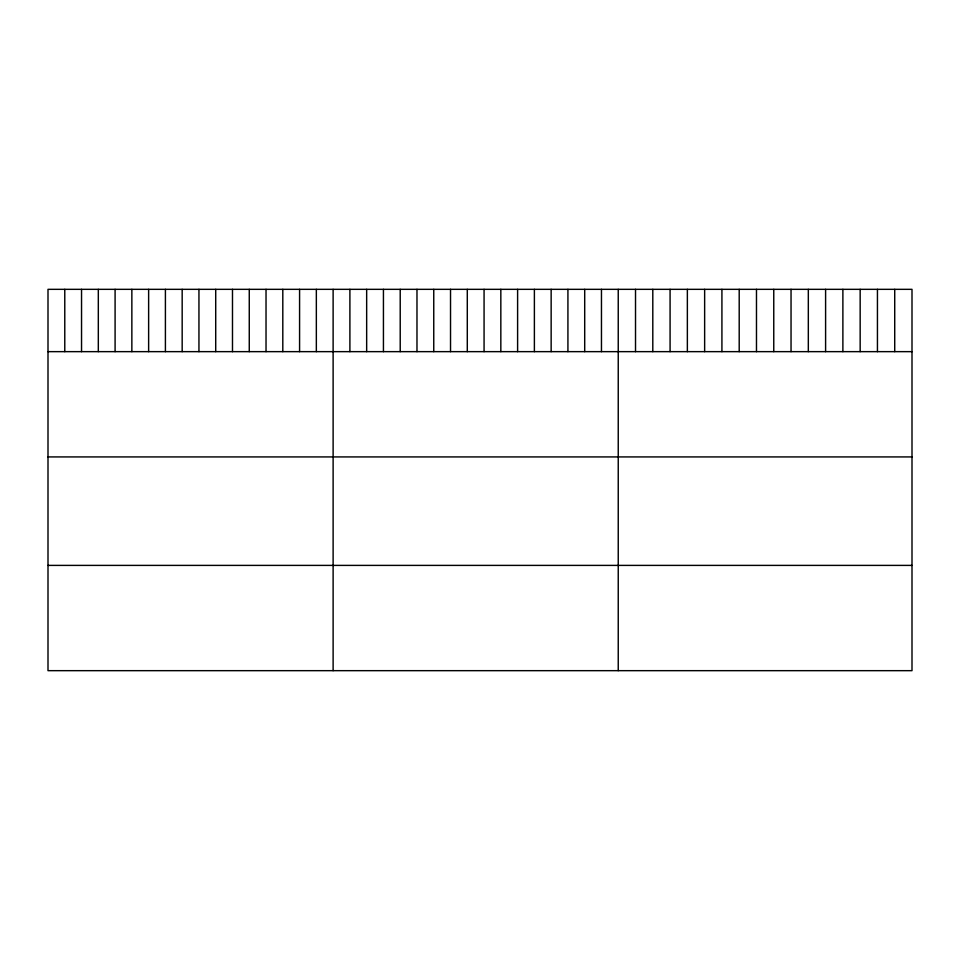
<?xml version="1.0" encoding="UTF-8"?>
<svg xmlns="http://www.w3.org/2000/svg" width="960" height="960" viewBox="0 0 960 960"><rect width="100%" height="100%" fill="white"/><g stroke="black" fill="none" stroke-linecap="round" stroke-linejoin="round"><path stroke-width="1.44" d="M912 351.648L912 670.668L48 670.668L48 289.332L912 289.332L912 351.648L48 351.648M48 456.924L912 456.924M48 565.392L912 565.392M894.72 289.332L894.72 351.648M877.44 289.332L877.44 351.648M860.16 289.332L860.16 351.648M842.88 289.332L842.88 351.648M825.6 289.332L825.6 351.648M808.32 289.332L808.32 351.648M791.04 289.332L791.04 351.648M773.76 289.332L773.76 351.648M756.48 289.332L756.48 351.648M739.2 289.332L739.2 351.648M721.92 289.332L721.92 351.648M704.64 289.332L704.64 351.648M687.36 289.332L687.36 351.648M670.08 289.332L670.08 351.648M652.8 289.332L652.8 351.648M635.52 289.332L635.52 351.648M618.24 289.332L618.24 670.668M601.464 289.332L601.464 351.648M584.7 289.332L584.7 351.648M567.924 289.332L567.924 351.648M551.148 289.332L551.148 351.648M534.384 289.332L534.384 351.648M517.608 289.332L517.608 351.648M500.832 289.332L500.832 351.648M484.068 289.332L484.068 351.648M467.292 289.332L467.292 351.648M450.528 289.332L450.528 351.648M433.752 289.332L433.752 351.648M416.976 289.332L416.976 351.648M400.212 289.332L400.212 351.648M383.436 289.332L383.436 351.648M366.66 289.332L366.66 351.648M349.896 289.332L349.896 351.648M333.12 289.332L333.12 670.668M316.344 289.332L316.344 351.648M299.58 289.332L299.58 351.648M282.804 289.332L282.804 351.648M266.028 289.332L266.028 351.648M249.264 289.332L249.264 351.648M232.488 289.332L232.488 351.648M215.712 289.332L215.712 351.648M198.948 289.332L198.948 351.648M182.172 289.332L182.172 351.648M165.408 289.332L165.408 351.648M148.632 289.332L148.632 351.648M131.856 289.332L131.856 351.648M115.092 289.332L115.092 351.648M98.316 289.332L98.316 351.648M81.54 289.332L81.54 351.648M64.776 289.332L64.776 351.648"/></g></svg>
